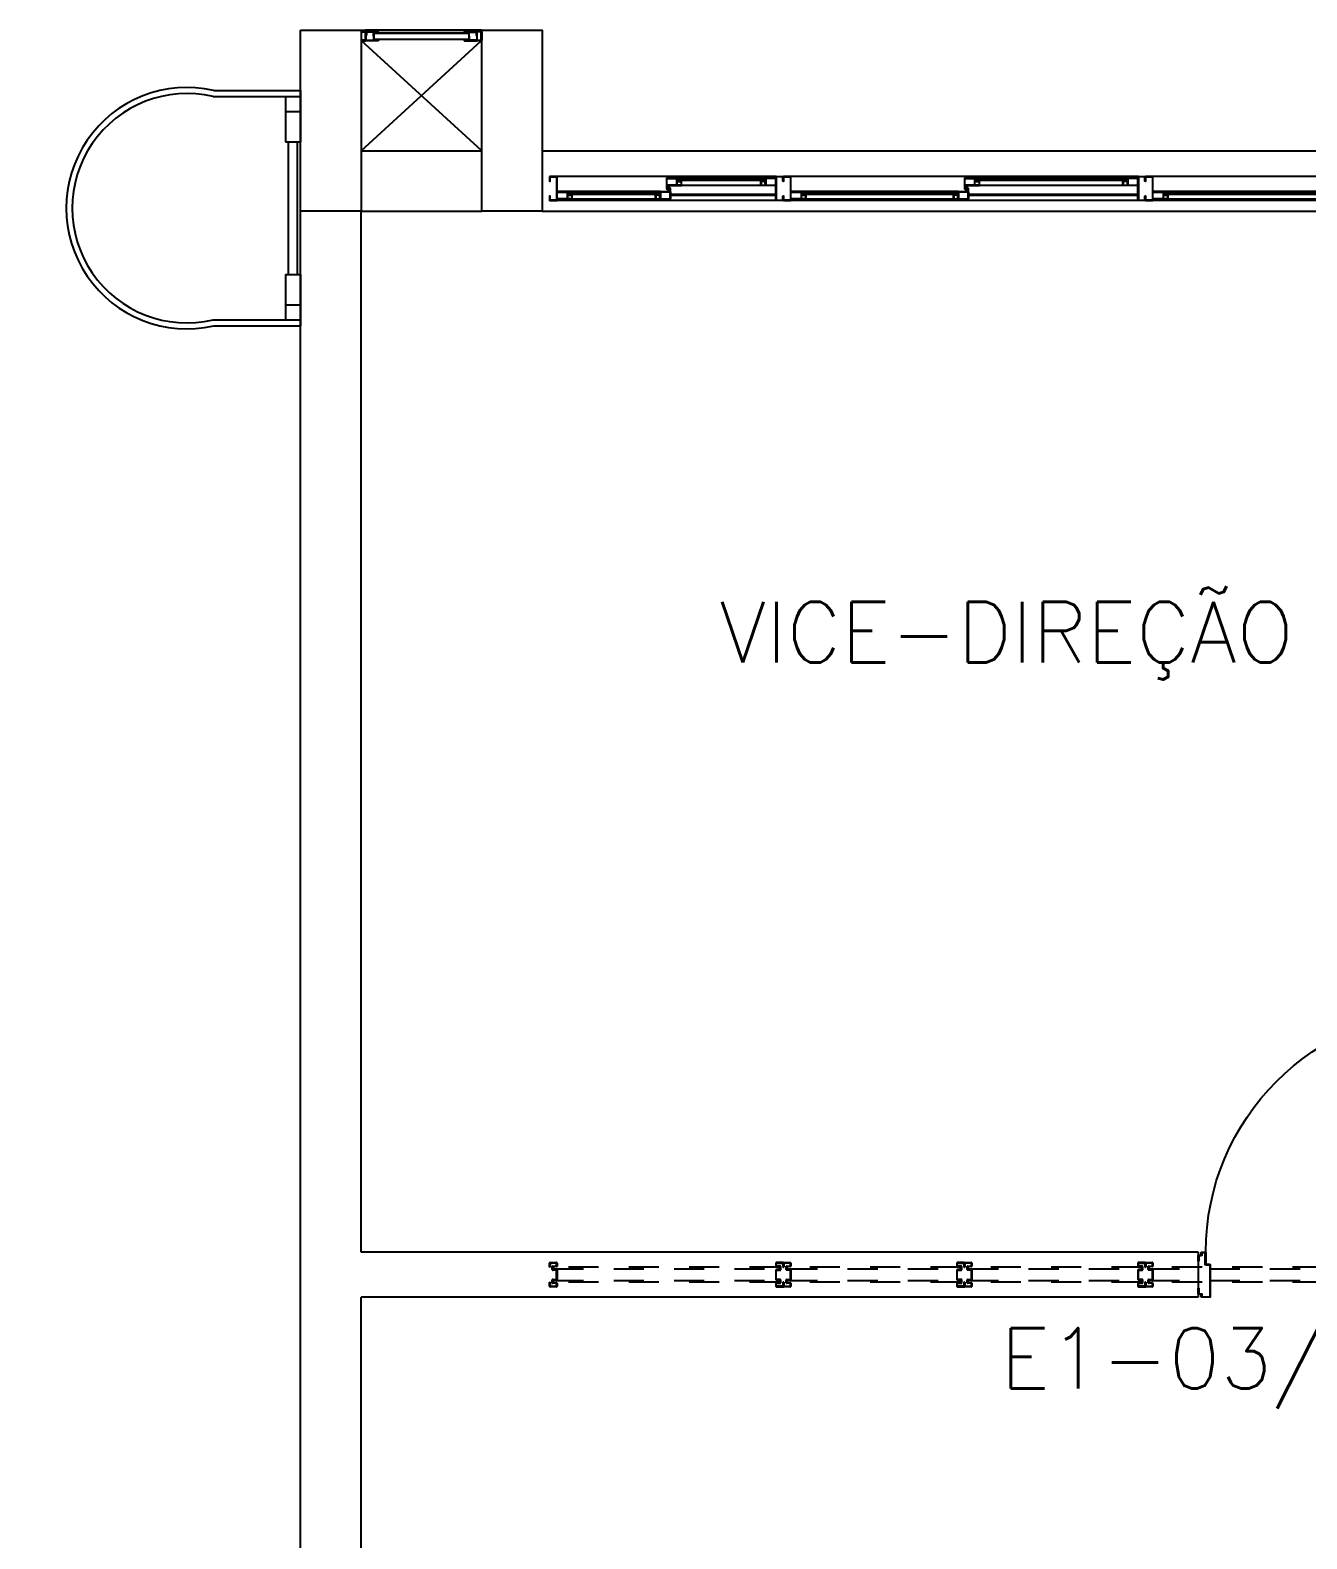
# Model space of a CAD drawing. Header units: millimetres. Extents: x 2801 to 3319, y 1187 to 1422.
# Drawn here: x 3125.05 to 3129.28, y 1278.6 to 1283.6 of the extents above; entities that cross this region are included whole.
import ezdxf

# ---------------------------------------------------------------- set-up
doc = ezdxf.new("R2010")
doc.units = ezdxf.units.MM
doc.linetypes.add('HIDDEN', pattern=[0.375, 0.25, -0.125])
for name, color, linetype in [('AR-ALV', 2, 'Continuous'), ('AR-ESQ', 1, 'Continuous'), ('AR-ESTC', 3, 'Continuous'), ('AR-PEITORIL', 1, 'Continuous'), ('AR-PORTA', 1, 'Continuous'), ('AR-SHAFT', 1, 'Continuous'), ('AR-TALUDE', 1, 'Continuous'), ('DT-ESQ-BAGUETE-C', 2, 'Continuous'), ('DT-ESQ-BAGUETE-V', 1, 'Continuous'), ('DT-ESQ-CHAPA DOBRADA-V', 1, 'Continuous'), ('DT-ESQ-PERFIL CADEIRA-C', 2, 'Continuous'), ('DT-ESQ-PERFIL CADEIRA-V', 1, 'Continuous'), ('DT-ESQ-PERFIL U SIMPLES-C', 2, 'Continuous'), ('DT-ESQ-PERFIL U-C', 2, 'Continuous'), ('DT-ESQ-PERFIL U-V', 1, 'Continuous'), ('DT-ESQ-PROJ', 1, 'HIDDEN'), ('DT-ESQ-VENEZIANA-C', 2, 'Continuous'), ('DT-ESQ-VENEZIANA-V', 2, 'Continuous'), ('DT-ESQ-VIDRO-C', 2, 'Continuous'), ('ENDEREÇO', 2, 'Continuous'), ('EQUIPAMENTO', 2, 'Continuous'), ('maçaneta', 1, 'Continuous'), ('mov', 1, 'Continuous'), ('PM-PERFIL U-C', 2, 'Continuous'), ('pm1', 2, 'Continuous'), ('TEXTO', 2, 'Continuous')]:
    doc.layers.add(name, color=color, linetype=linetype)
doc.styles.add('UNB-100', font='simplex.shx', dxfattribs={"height": 0.2})
doc.styles.add('UNB1-100', font='simplex.shx', dxfattribs={"height": 0.2})

# ---------------------------------------------------------------- blocks, each defined once
blk = doc.blocks.new('EF65-P')
at = {"layer": 'DT-ESQ-BAGUETE-C', "ltscale": 0.1}
for points in [[(3.1015, -0.055), (3.115, -0.055), (3.115, -0.0535), (3.102, -0.0535, -0.414214), (3.1015, -0.053), (3.1015, -0.042, -0.414214), (3.102, -0.0415), (3.115, -0.0415), (3.115, -0.04), (3.1015, -0.04, 0.414214), (3.1, -0.0415), (3.1, -0.0535, 0.414214)], [(3.81, -0.055), (3.7965, -0.055), (3.7965, -0.0535), (3.8095, -0.0535, 0.414214), (3.81, -0.053), (3.81, -0.042, 0.414214), (3.8095, -0.0415), (3.7965, -0.0415), (3.7965, -0.04), (3.81, -0.04, -0.414214), (3.8115, -0.0415), (3.8115, -0.0535, -0.414214)], [(4.3015, -0.055), (4.315, -0.055), (4.315, -0.0535), (4.302, -0.0535, -0.414214), (4.3015, -0.053), (4.3015, -0.042, -0.414214), (4.302, -0.0415), (4.315, -0.0415), (4.315, -0.04), (4.3015, -0.04, 0.414214), (4.3, -0.0415), (4.3, -0.0535, 0.414214)], [(4.7975, -0.055), (4.784, -0.055), (4.784, -0.0535), (4.797, -0.0535, 0.414214), (4.7975, -0.053), (4.7975, -0.042, 0.414214), (4.797, -0.0415), (4.784, -0.0415), (4.784, -0.04), (4.7975, -0.04, -0.414214), (4.799, -0.0415), (4.799, -0.0535, -0.414214)], [(5.0765, -0.055), (5.09, -0.055), (5.09, -0.0535), (5.077, -0.0535, -0.414214), (5.0765, -0.053), (5.0765, -0.042, -0.414214), (5.077, -0.0415), (5.09, -0.0415), (5.09, -0.04), (5.0765, -0.04, 0.414214), (5.075, -0.0415), (5.075, -0.0535, 0.414214)], [(3.2485, -0.1), (3.235, -0.1), (3.235, -0.0985), (3.248, -0.0985, 0.414214), (3.2485, -0.098), (3.2485, -0.087, 0.414214), (3.248, -0.0865), (3.235, -0.0865), (3.235, -0.085), (3.2485, -0.085, -0.414214), (3.25, -0.0865), (3.25, -0.0985, -0.414214)], [(3.7265, -0.1), (3.74, -0.1), (3.74, -0.0985), (3.727, -0.0985, -0.414214), (3.7265, -0.098), (3.7265, -0.087, -0.414214), (3.727, -0.0865), (3.74, -0.0865), (3.74, -0.085), (3.7265, -0.085, 0.414214), (3.725, -0.0865), (3.725, -0.0985, 0.414214)], [(4.4485, -0.1), (4.435, -0.1), (4.435, -0.0985), (4.448, -0.0985, 0.414214), (4.4485, -0.098), (4.4485, -0.087, 0.414214), (4.448, -0.0865), (4.435, -0.0865), (4.435, -0.085), (4.4485, -0.085, -0.414214), (4.45, -0.0865), (4.45, -0.0985, -0.414214)], [(4.714, -0.1), (4.7275, -0.1), (4.7275, -0.0985), (4.7145, -0.0985, -0.414214), (4.714, -0.098), (4.714, -0.087, -0.414214), (4.7145, -0.0865), (4.7275, -0.0865), (4.7275, -0.085), (4.714, -0.085, 0.414214), (4.7125, -0.0865), (4.7125, -0.0985, 0.414214)]]:
    blk.add_lwpolyline(points, format="xyb", close=True, dxfattribs=at)
at = {"layer": 'DT-ESQ-BAGUETE-V', "ltscale": 0.1}
for p, q in [((2.61, -0.04), (3.1015, -0.04)), ((3.81, -0.04), (4.3015, -0.04)), ((4.7975, -0.04), (5.0765, -0.04)), ((3.2485, -0.085), (3.7265, -0.085)), ((4.4485, -0.085), (4.714, -0.085))]:
    blk.add_line(p, q, dxfattribs=at)
at = {"layer": 'DT-ESQ-CHAPA DOBRADA-V', "ltscale": 0.1}
for p, q in [((3.2, -0.052), (3.7615, -0.052)), ((3.2, -0.055), (3.7615, -0.055)), ((4.4, -0.052), (4.749, -0.052)), ((4.4, -0.055), (4.749, -0.055))]:
    blk.add_line(p, q, dxfattribs=at)
at = {"layer": 'DT-ESQ-PERFIL CADEIRA-C', "ltscale": 0.1}
for p, q in [((3.15, -0.0635), (3.1015, -0.0635)), ((3.7635, -0.0635), (3.81, -0.0635)), ((4.35, -0.0635), (4.3015, -0.0635)), ((4.751, -0.0635), (4.7975, -0.0635)), ((5.125, -0.0635), (5.0765, -0.0635)), ((3.2, -0.1085), (3.2485, -0.1085)), ((3.773, -0.1085), (3.7265, -0.1085)), ((4.4, -0.1085), (4.4485, -0.1085)), ((4.7605, -0.1085), (4.714, -0.1085))]:
    blk.add_line(p, q, dxfattribs=at)
for points in [[(3.1015, -0.065), (3.15, -0.065), (3.15, -0.0635), (3.115, -0.0635, 0.198912), (3.1161, -0.0631, 0.198913), (3.1165, -0.062), (3.1165, -0.042, -0.414214), (3.117, -0.0415), (3.15, -0.0415), (3.15, -0.04), (3.1165, -0.04, 0.414214), (3.115, -0.0415), (3.115, -0.0535), (3.115, -0.055), (3.115, -0.062), (3.1015, -0.062, 1)], [(3.81, -0.062, -1), (3.81, -0.065), (3.7635, -0.065, -0.414214), (3.7615, -0.063), (3.7615, -0.042, -0.414214), (3.7635, -0.04), (3.795, -0.04, -0.414214), (3.7965, -0.0415), (3.7965, -0.062)], [(3.7965, -0.0635, -0.198913), (3.7954, -0.0631, -0.198913), (3.795, -0.062), (3.795, -0.042, 0.414214), (3.7945, -0.0415), (3.7635, -0.0415, 0.414214), (3.763, -0.042), (3.763, -0.063, 0.414214), (3.7635, -0.0635)], [(4.3015, -0.065), (4.35, -0.065), (4.35, -0.0635), (4.315, -0.0635, 0.198912), (4.3161, -0.0631, 0.198913), (4.3165, -0.062), (4.3165, -0.042, -0.414214), (4.317, -0.0415), (4.35, -0.0415), (4.35, -0.04), (4.3165, -0.04, 0.414214), (4.315, -0.0415), (4.315, -0.0535), (4.315, -0.055), (4.315, -0.062), (4.3015, -0.062, 1)], [(4.7975, -0.062, -1), (4.7975, -0.065), (4.751, -0.065, -0.414214), (4.749, -0.063), (4.749, -0.042, -0.414214), (4.751, -0.04), (4.7825, -0.04, -0.414214), (4.784, -0.0415), (4.784, -0.062)], [(4.784, -0.0635, -0.198913), (4.7829, -0.0631, -0.198913), (4.7825, -0.062), (4.7825, -0.042, 0.414214), (4.782, -0.0415), (4.751, -0.0415, 0.414214), (4.7505, -0.042), (4.7505, -0.063, 0.414214), (4.751, -0.0635)], [(5.0765, -0.065), (5.125, -0.065), (5.125, -0.0635), (5.09, -0.0635, 0.198912), (5.0911, -0.0631, 0.198913), (5.0915, -0.062), (5.0915, -0.042, -0.414214), (5.092, -0.0415), (5.125, -0.0415), (5.125, -0.04), (5.0915, -0.04, 0.414214), (5.09, -0.0415), (5.09, -0.0535), (5.09, -0.055), (5.09, -0.062), (5.0765, -0.062, 1)], [(3.2485, -0.11), (3.2, -0.11), (3.2, -0.1085), (3.235, -0.1085, -0.198912), (3.2339, -0.1081, -0.198913), (3.2335, -0.107), (3.2335, -0.087, 0.414214), (3.233, -0.0865), (3.2, -0.0865), (3.2, -0.085), (3.2335, -0.085, -0.414214), (3.235, -0.0865), (3.235, -0.0985), (3.235, -0.1), (3.235, -0.107), (3.2485, -0.107, -1)], [(3.7265, -0.107, 1), (3.7265, -0.11), (3.773, -0.11, 0.414214), (3.775, -0.108), (3.775, -0.087, 0.414214), (3.773, -0.085), (3.7415, -0.085, 0.414214), (3.74, -0.0865), (3.74, -0.107)], [(3.74, -0.1085, 0.198913), (3.7411, -0.1081, 0.198913), (3.7415, -0.107), (3.7415, -0.087, -0.414214), (3.742, -0.0865), (3.773, -0.0865, -0.414214), (3.7735, -0.087), (3.7735, -0.108, -0.414214), (3.773, -0.1085)], [(4.4485, -0.11), (4.4, -0.11), (4.4, -0.1085), (4.435, -0.1085, -0.198912), (4.4339, -0.1081, -0.198913), (4.4335, -0.107), (4.4335, -0.087, 0.414214), (4.433, -0.0865), (4.4, -0.0865), (4.4, -0.085), (4.4335, -0.085, -0.414214), (4.435, -0.0865), (4.435, -0.0985), (4.435, -0.1), (4.435, -0.107), (4.4485, -0.107, -1)], [(4.714, -0.107, 1), (4.714, -0.11), (4.7605, -0.11, 0.414214), (4.7625, -0.108), (4.7625, -0.087, 0.414214), (4.7605, -0.085), (4.729, -0.085, 0.414214), (4.7275, -0.0865), (4.7275, -0.107)], [(4.7275, -0.1085, 0.198913), (4.7286, -0.1081, 0.198913), (4.729, -0.107), (4.729, -0.087, -0.414214), (4.7295, -0.0865), (4.7605, -0.0865, -0.414214), (4.761, -0.087), (4.761, -0.108, -0.414214), (4.7605, -0.1085)]]:
    blk.add_lwpolyline(points, format="xyb", close=True, dxfattribs=at)
at = {"layer": 'DT-ESQ-PERFIL CADEIRA-V', "ltscale": 0.1}
for p, q in [((2.595, -0.065), (3.1015, -0.065)), ((3.795, -0.065), (4.3015, -0.065)), ((4.7825, -0.065), (5.0765, -0.065)), ((3.2485, -0.11), (3.7265, -0.11)), ((4.4485, -0.11), (4.714, -0.11))]:
    blk.add_line(p, q, dxfattribs=at)
at = {"layer": 'DT-ESQ-PERFIL U SIMPLES-C', "ltscale": 0.1}
for points in [[(3.7635, -0.077), (3.7715, -0.077), (3.7715, -0.0755), (3.7635, -0.0755, -0.414214), (3.763, -0.075), (3.763, -0.067, -0.414214), (3.7635, -0.0665), (3.7715, -0.0665), (3.7715, -0.065), (3.7635, -0.065, 0.414214), (3.7615, -0.067), (3.7615, -0.075, 0.414214)], [(3.773, -0.073), (3.765, -0.073), (3.765, -0.0745), (3.773, -0.0745, -0.414214), (3.7735, -0.075), (3.7735, -0.083, -0.414214), (3.773, -0.0835), (3.765, -0.0835), (3.765, -0.085), (3.773, -0.085, 0.414214), (3.775, -0.083), (3.775, -0.075, 0.414214)], [(4.751, -0.077), (4.759, -0.077), (4.759, -0.0755), (4.751, -0.0755, -0.414214), (4.7505, -0.075), (4.7505, -0.067, -0.414214), (4.751, -0.0665), (4.759, -0.0665), (4.759, -0.065), (4.751, -0.065, 0.414214), (4.749, -0.067), (4.749, -0.075, 0.414214)], [(4.7605, -0.073), (4.7525, -0.073), (4.7525, -0.0745), (4.7605, -0.0745, -0.414214), (4.761, -0.075), (4.761, -0.083, -0.414214), (4.7605, -0.0835), (4.7525, -0.0835), (4.7525, -0.085), (4.7605, -0.085, 0.414214), (4.7625, -0.083), (4.7625, -0.075, 0.414214)]]:
    blk.add_lwpolyline(points, format="xyb", close=True, dxfattribs=at)
at = {"layer": 'DT-ESQ-PERFIL U-C', "ltscale": 0.1}
for points in [[(3.175, -0.0365, 0.414214), (3.1735, -0.035), (3.1515, -0.035, 0.414214), (3.15, -0.0365), (3.15, -0.1135, 0.414214), (3.1515, -0.115), (3.1735, -0.115, 0.414214), (3.175, -0.1135), (3.175, -0.1), (3.1735, -0.1), (3.1735, -0.113, -0.414214), (3.173, -0.1135), (3.152, -0.1135, -0.414214), (3.1515, -0.113), (3.1515, -0.037, -0.414214), (3.152, -0.0365), (3.173, -0.0365, -0.414214), (3.1735, -0.037), (3.1735, -0.05), (3.175, -0.05)], [(3.175, -0.0365, -0.414214), (3.1765, -0.035), (3.1985, -0.035, -0.414214), (3.2, -0.0365), (3.2, -0.1135, -0.414214), (3.1985, -0.115), (3.1765, -0.115, -0.414214), (3.175, -0.1135), (3.175, -0.1), (3.1765, -0.1), (3.1765, -0.113, 0.414214), (3.177, -0.1135), (3.198, -0.1135, 0.414214), (3.1985, -0.113), (3.1985, -0.037, 0.414214), (3.198, -0.0365), (3.177, -0.0365, 0.414214), (3.1765, -0.037), (3.1765, -0.05), (3.175, -0.05)], [(4.375, -0.0365, 0.414214), (4.3735, -0.035), (4.3515, -0.035, 0.414214), (4.35, -0.0365), (4.35, -0.1135, 0.414214), (4.3515, -0.115), (4.3735, -0.115, 0.414214), (4.375, -0.1135), (4.375, -0.1), (4.3735, -0.1), (4.3735, -0.113, -0.414214), (4.373, -0.1135), (4.352, -0.1135, -0.414214), (4.3515, -0.113), (4.3515, -0.037, -0.414214), (4.352, -0.0365), (4.373, -0.0365, -0.414214), (4.3735, -0.037), (4.3735, -0.05), (4.375, -0.05)], [(4.375, -0.0365, -0.414214), (4.3765, -0.035), (4.3985, -0.035, -0.414214), (4.4, -0.0365), (4.4, -0.1135, -0.414214), (4.3985, -0.115), (4.3765, -0.115, -0.414214), (4.375, -0.1135), (4.375, -0.1), (4.3765, -0.1), (4.3765, -0.113, 0.414214), (4.377, -0.1135), (4.398, -0.1135, 0.414214), (4.3985, -0.113), (4.3985, -0.037, 0.414214), (4.398, -0.0365), (4.377, -0.0365, 0.414214), (4.3765, -0.037), (4.3765, -0.05), (4.375, -0.05)], [(5.15, -0.0365, 0.414214), (5.1485, -0.035), (5.1265, -0.035, 0.414214), (5.125, -0.0365), (5.125, -0.1135, 0.414214), (5.1265, -0.115), (5.1485, -0.115, 0.414214), (5.15, -0.1135), (5.15, -0.1), (5.1485, -0.1), (5.1485, -0.113, -0.414214), (5.148, -0.1135), (5.127, -0.1135, -0.414214), (5.1265, -0.113), (5.1265, -0.037, -0.414214), (5.127, -0.0365), (5.148, -0.0365, -0.414214), (5.1485, -0.037), (5.1485, -0.05), (5.15, -0.05)]]:
    blk.add_lwpolyline(points, format="xyb", close=True, dxfattribs=at)
at = {"layer": 'DT-ESQ-PERFIL U-V', "ltscale": 0.1}
for p, q in [((1.9985, -0.035), (3.1515, -0.035)), ((3.1985, -0.035), (4.3515, -0.035)), ((4.3985, -0.035), (5.1265, -0.035)), ((1.9985, -0.115), (3.1515, -0.115)), ((3.1985, -0.115), (4.3515, -0.115)), ((4.3985, -0.115), (5.1265, -0.115))]:
    blk.add_line(p, q, dxfattribs=at)
at = {"layer": 'DT-ESQ-VIDRO-C', "ltscale": 0.1}
for points in [[(3.1125, -0.06), (3.1125, -0.057), (2.599, -0.057), (2.599, -0.06)], [(4.3125, -0.06), (4.3125, -0.057), (3.799, -0.057), (3.799, -0.06)], [(5.0875, -0.06), (5.0875, -0.057), (4.7865, -0.057), (4.7865, -0.06)], [(3.238, -0.105), (3.238, -0.102), (3.737, -0.102), (3.737, -0.105)], [(4.438, -0.105), (4.438, -0.102), (4.7245, -0.102), (4.7245, -0.105)]]:
    blk.add_lwpolyline(points, close=True, dxfattribs=at)
blk = doc.blocks.new('EF142-P')
at = {"layer": 'DT-ESQ-PROJ', "color": 1, "ltscale": 0.1}
for points in [[(0.025, -0.1035), (0.025, -0.1135, -0.414214), (0.0235, -0.115), (0.0015, -0.115, -0.414214), (0, -0.1135), (0, -0.1), (0.0015, -0.1), (0.0015, -0.113, 0.414214), (0.002, -0.1135), (0.023, -0.1135, 0.414214), (0.0235, -0.113), (0.0235, -0.1035), (0.0105, -0.1035, -0.414214), (0.009, -0.102), (0.009, -0.092, -0.414214), (0.0105, -0.0905), (0.0235, -0.0905), (0.0235, -0.0595), (0.0105, -0.0595, -0.414214), (0.009, -0.058), (0.009, -0.048, -0.414214), (0.0105, -0.0465), (0.0235, -0.0465), (0.0235, -0.037, 0.414214), (0.023, -0.0365), (0.002, -0.0365, 0.414214), (0.0015, -0.037), (0.0015, -0.05), (0, -0.05), (0, -0.0365, -0.414214), (0.0015, -0.035), (0.0235, -0.035, -0.414214), (0.025, -0.0365), (0.025, -0.0465, -0.414214), (0.0235, -0.048), (0.0105, -0.048), (0.0105, -0.058), (0.0235, -0.058), (0.0235, -0.058, -0.414214), (0.025, -0.0595), (0.025, -0.0905, -0.414214), (0.0235, -0.092), (0.0235, -0.092), (0.0105, -0.092), (0.0105, -0.102), (0.0235, -0.102, -0.414214)], [(0.75, -0.1035), (0.75, -0.1135, 0.414214), (0.7515, -0.115), (0.7735, -0.115, 0.414214), (0.775, -0.1135), (0.775, -0.1), (0.7735, -0.1), (0.7735, -0.113, -0.414214), (0.773, -0.1135), (0.752, -0.1135, -0.414214), (0.7515, -0.113), (0.7515, -0.1035), (0.7645, -0.1035, 0.414214), (0.766, -0.102), (0.766, -0.092, 0.414214), (0.7645, -0.0905), (0.7515, -0.0905), (0.7515, -0.0595), (0.7645, -0.0595, 0.414214), (0.766, -0.058), (0.766, -0.048, 0.414214), (0.7645, -0.0465), (0.7515, -0.0465), (0.7515, -0.037, -0.414214), (0.752, -0.0365), (0.773, -0.0365, -0.414214), (0.7735, -0.037), (0.7735, -0.05), (0.775, -0.05), (0.775, -0.0365, 0.414214), (0.7735, -0.035), (0.7515, -0.035, 0.414214), (0.75, -0.0365), (0.75, -0.0465, 0.414214), (0.7515, -0.048), (0.7645, -0.048), (0.7645, -0.058), (0.7515, -0.058), (0.7515, -0.058, 0.414214), (0.75, -0.0595), (0.75, -0.0905, 0.414214), (0.7515, -0.092), (0.7515, -0.092), (0.7645, -0.092), (0.7645, -0.102), (0.7515, -0.102, 0.414214)], [(0.8, -0.1035), (0.8, -0.1135, -0.414214), (0.7985, -0.115), (0.7765, -0.115, -0.414214), (0.775, -0.1135), (0.775, -0.1), (0.7765, -0.1), (0.7765, -0.113, 0.414214), (0.777, -0.1135), (0.798, -0.1135, 0.414214), (0.7985, -0.113), (0.7985, -0.1035), (0.7855, -0.1035, -0.414214), (0.784, -0.102), (0.784, -0.092, -0.414214), (0.7855, -0.0905), (0.7985, -0.0905), (0.7985, -0.0595), (0.7855, -0.0595, -0.414214), (0.784, -0.058), (0.784, -0.048, -0.414214), (0.7855, -0.0465), (0.7985, -0.0465), (0.7985, -0.037, 0.414214), (0.798, -0.0365), (0.777, -0.0365, 0.414214), (0.7765, -0.037), (0.7765, -0.05), (0.775, -0.05), (0.775, -0.0365, -0.414214), (0.7765, -0.035), (0.7985, -0.035, -0.414214), (0.8, -0.0365), (0.8, -0.0465, -0.414214), (0.7985, -0.048), (0.7855, -0.048), (0.7855, -0.058), (0.7985, -0.058), (0.7985, -0.058, -0.414214), (0.8, -0.0595), (0.8, -0.0905, -0.414214), (0.7985, -0.092), (0.7985, -0.092), (0.7855, -0.092), (0.7855, -0.102), (0.7985, -0.102, -0.414214)], [(1.35, -0.1035), (1.35, -0.1135, 0.414214), (1.3515, -0.115), (1.3735, -0.115, 0.414214), (1.375, -0.1135), (1.375, -0.1), (1.3735, -0.1), (1.3735, -0.113, -0.414214), (1.373, -0.1135), (1.352, -0.1135, -0.414214), (1.3515, -0.113), (1.3515, -0.1035), (1.3645, -0.1035, 0.414214), (1.366, -0.102), (1.366, -0.092, 0.414214), (1.3645, -0.0905), (1.3515, -0.0905), (1.3515, -0.0595), (1.3645, -0.0595, 0.414214), (1.366, -0.058), (1.366, -0.048, 0.414214), (1.3645, -0.0465), (1.3515, -0.0465), (1.3515, -0.037, -0.414214), (1.352, -0.0365), (1.373, -0.0365, -0.414214), (1.3735, -0.037), (1.3735, -0.05), (1.375, -0.05), (1.375, -0.0365, 0.414214), (1.3735, -0.035), (1.3515, -0.035, 0.414214), (1.35, -0.0365), (1.35, -0.0465, 0.414214), (1.3515, -0.048), (1.3645, -0.048), (1.3645, -0.058), (1.3515, -0.058), (1.3515, -0.058, 0.414214), (1.35, -0.0595), (1.35, -0.0905, 0.414214), (1.3515, -0.092), (1.3515, -0.092), (1.3645, -0.092), (1.3645, -0.102), (1.3515, -0.102, 0.414214)], [(1.4, -0.1035), (1.4, -0.1135, -0.414214), (1.3985, -0.115), (1.3765, -0.115, -0.414214), (1.375, -0.1135), (1.375, -0.1), (1.3765, -0.1), (1.3765, -0.113, 0.414214), (1.377, -0.1135), (1.398, -0.1135, 0.414214), (1.3985, -0.113), (1.3985, -0.1035), (1.3855, -0.1035, -0.414214), (1.384, -0.102), (1.384, -0.092, -0.414214), (1.3855, -0.0905), (1.3985, -0.0905), (1.3985, -0.0595), (1.3855, -0.0595, -0.414214), (1.384, -0.058), (1.384, -0.048, -0.414214), (1.3855, -0.0465), (1.3985, -0.0465), (1.3985, -0.037, 0.414214), (1.398, -0.0365), (1.377, -0.0365, 0.414214), (1.3765, -0.037), (1.3765, -0.05), (1.375, -0.05), (1.375, -0.0365, -0.414214), (1.3765, -0.035), (1.3985, -0.035, -0.414214), (1.4, -0.0365), (1.4, -0.0465, -0.414214), (1.3985, -0.048), (1.3855, -0.048), (1.3855, -0.058), (1.3985, -0.058), (1.3985, -0.058, -0.414214), (1.4, -0.0595), (1.4, -0.0905, -0.414214), (1.3985, -0.092), (1.3985, -0.092), (1.3855, -0.092), (1.3855, -0.102), (1.3985, -0.102, -0.414214)], [(1.95, -0.1035), (1.95, -0.1135, 0.414214), (1.9515, -0.115), (1.9735, -0.115, 0.414214), (1.975, -0.1135), (1.975, -0.1), (1.9735, -0.1), (1.9735, -0.113, -0.414214), (1.973, -0.1135), (1.952, -0.1135, -0.414214), (1.9515, -0.113), (1.9515, -0.1035), (1.9645, -0.1035, 0.414214), (1.966, -0.102), (1.966, -0.092, 0.414214), (1.9645, -0.0905), (1.9515, -0.0905), (1.9515, -0.0595), (1.9645, -0.0595, 0.414214), (1.966, -0.058), (1.966, -0.048, 0.414214), (1.9645, -0.0465), (1.9515, -0.0465), (1.9515, -0.037, -0.414214), (1.952, -0.0365), (1.973, -0.0365, -0.414214), (1.9735, -0.037), (1.9735, -0.05), (1.975, -0.05), (1.975, -0.0365, 0.414214), (1.9735, -0.035), (1.9515, -0.035, 0.414214), (1.95, -0.0365), (1.95, -0.0465, 0.414214), (1.9515, -0.048), (1.9645, -0.048), (1.9645, -0.058), (1.9515, -0.058), (1.9515, -0.058, 0.414214), (1.95, -0.0595), (1.95, -0.0905, 0.414214), (1.9515, -0.092), (1.9515, -0.092), (1.9645, -0.092), (1.9645, -0.102), (1.9515, -0.102, 0.414214)], [(2, -0.1035), (2, -0.1135, -0.414214), (1.9985, -0.115), (1.9765, -0.115, -0.414214), (1.975, -0.1135), (1.975, -0.1), (1.9765, -0.1), (1.9765, -0.113, 0.414214), (1.977, -0.1135), (1.998, -0.1135, 0.414214), (1.9985, -0.113), (1.9985, -0.1035), (1.9855, -0.1035, -0.414214), (1.984, -0.102), (1.984, -0.092, -0.414214), (1.9855, -0.0905), (1.9985, -0.0905), (1.9985, -0.0595), (1.9855, -0.0595, -0.414214), (1.984, -0.058), (1.984, -0.048, -0.414214), (1.9855, -0.0465), (1.9985, -0.0465), (1.9985, -0.037, 0.414214), (1.998, -0.0365), (1.977, -0.0365, 0.414214), (1.9765, -0.037), (1.9765, -0.05), (1.975, -0.05), (1.975, -0.0365, -0.414214), (1.9765, -0.035), (1.9985, -0.035, -0.414214), (2, -0.0365), (2, -0.0465, -0.414214), (1.9985, -0.048), (1.9855, -0.048), (1.9855, -0.058), (1.9985, -0.058), (1.9985, -0.058, -0.414214), (2, -0.0595), (2, -0.0905, -0.414214), (1.9985, -0.092), (1.9985, -0.092), (1.9855, -0.092), (1.9855, -0.102), (1.9985, -0.102, -0.414214)]]:
    blk.add_lwpolyline(points, format="xyb", close=True, dxfattribs=at)
for points in [[(0.7625, -0.056), (0.7625, -0.05), (0.0125, -0.05), (0.0125, -0.056)], [(1.3625, -0.056), (1.3625, -0.05), (0.7875, -0.05), (0.7875, -0.056)], [(1.9625, -0.056), (1.9625, -0.05), (1.3875, -0.05), (1.3875, -0.056)], [(2.5625, -0.056), (2.5625, -0.05), (1.9875, -0.05), (1.9875, -0.056)], [(0.7625, -0.094), (0.7625, -0.1), (0.0125, -0.1), (0.0125, -0.094)], [(1.3625, -0.094), (1.3625, -0.1), (0.7875, -0.1), (0.7875, -0.094)], [(1.9625, -0.094), (1.9625, -0.1), (1.3875, -0.1), (1.3875, -0.094)], [(2.5625, -0.094), (2.5625, -0.1), (1.9875, -0.1), (1.9875, -0.094)]]:
    blk.add_lwpolyline(points, close=True, dxfattribs=at)
blk = doc.blocks.new('EF01A-P')
at = {"layer": 'DT-ESQ-BAGUETE-C', "ltscale": 0.1}
for points in [[(0.0015, 0.035), (0.015, 0.035), (0.015, 0.0335), (0.0015, 0.0335), (0.0015, 0.005), (0.015, 0.005), (0.015, 0.0035), (0.0015, 0.0035, -0.414214), (0, 0.005), (0, 0.0335, -0.414214)], [(0.3985, 0.035), (0.385, 0.035), (0.385, 0.0335), (0.3985, 0.0335), (0.3985, 0.005), (0.385, 0.005), (0.385, 0.0035), (0.3985, 0.0035, 0.414214), (0.4, 0.005), (0.4, 0.0335, 0.414214)]]:
    blk.add_lwpolyline(points, format="xyb", close=True, dxfattribs=at)
at = {"layer": 'DT-ESQ-PERFIL CADEIRA-C', "ltscale": 0.1}
for points in [[(0.01, 0.0015), (0.01, 0.003), (0.0015, 0.003, 1), (0.0015, 0), (0.015, 0, 0.414214), (0.0165, 0.0015), (0.0165, 0.0335), (0.043, 0.0335)], [(0.043, 0.0065), (0.018, 0.0065), (0.018, 0.0165), (0.0165, 0.0165), (0.0165, 0.0065, 0.414214), (0.018, 0.005), (0.043, 0.005), (0.0565, 0.005, 1), (0.0565, 0.008), (0.043, 0.008), (0.043, 0.02), (0.043, 0.032), (0.0565, 0.032, 1), (0.0565, 0.035), (0.043, 0.035), (0.0165, 0.035, 0.414214), (0.015, 0.0335), (0.015, 0.0015), (0.0015, 0.0015)], [(0.0415, 0.02), (0.0415, 0.032, -0.414214), (0.043, 0.0335), (0.0565, 0.0335)], [(0.0415, 0.02), (0.0415, 0.008, 0.414214), (0.043, 0.0065), (0.0565, 0.0065)], [(0.357, 0.0065), (0.382, 0.0065), (0.382, 0.0165), (0.3835, 0.0165), (0.3835, 0.0065, -0.414214), (0.382, 0.005), (0.357, 0.005), (0.3435, 0.005, -1), (0.3435, 0.008), (0.357, 0.008), (0.357, 0.02), (0.357, 0.032), (0.3435, 0.032, -1), (0.3435, 0.035), (0.357, 0.035), (0.3835, 0.035, -0.414214), (0.385, 0.0335), (0.385, 0.0015), (0.3985, 0.0015)], [(0.3585, 0.02), (0.3585, 0.032, 0.414214), (0.357, 0.0335), (0.3435, 0.0335)], [(0.3585, 0.02), (0.3585, 0.008, -0.414214), (0.357, 0.0065), (0.3435, 0.0065)], [(0.39, 0.0015), (0.39, 0.003), (0.3985, 0.003, -1), (0.3985, 0), (0.385, 0, -0.414214), (0.3835, 0.0015), (0.3835, 0.0335), (0.357, 0.0335)]]:
    blk.add_lwpolyline(points, format="xyb", dxfattribs=at)
at = {"layer": 'DT-ESQ-PERFIL CADEIRA-V', "ltscale": 0.1}
blk.add_line((0.015, 0), (0.385, 0), dxfattribs=at)
at = {"layer": 'DT-ESQ-VENEZIANA-C', "ltscale": 0.1}
for p, q in [((0.043, 0.0105), (0.357, 0.0105)), ((0.043, 0.009), (0.357, 0.009))]:
    blk.add_line(p, q, dxfattribs=at)
at = {"layer": 'DT-ESQ-VENEZIANA-V', "ltscale": 0.1}
blk.add_line((0.043, 0.031), (0.357, 0.031), dxfattribs=at)
blk = doc.blocks.new('PM3C')
at = {"layer": 'maçaneta'}
for points in [[(0.02, 0.9), (-0.035, 0.9), (-0.035, 0.79), (0, 0.79), (0, 0.8), (-0.02, 0.8), (-0.02, 0.8785, -0.414214), (-0.0185, 0.88), (0.02, 0.88)], [(0.125, 0.9), (0.07, 0.9), (0.07, 0.88), (0.1085, 0.88, -0.414214), (0.11, 0.8785), (0.11, 0.8), (0.09, 0.8), (0.09, 0.79), (0.125, 0.79)]]:
    blk.add_lwpolyline(points, format="xyb", close=True, dxfattribs=at)
for points in [[(0.02, 0.79), (0.02, 0.83), (0.025, 0.83), (0.025, 0.79)], [(0.07, 0.79), (0.07, 0.83), (0.065, 0.83), (0.065, 0.79)]]:
    blk.add_lwpolyline(points, close=True, dxfattribs=at)
at = {"layer": 'mov'}
blk.add_arc((0.025, 0.15), 0.8, 0, 90, dxfattribs=at)
at = {"layer": 'PM-PERFIL U-C'}
for p, q in [((0, 0.12), (0, 0.1385)), ((0.002, 0.12), (0, 0.12)), ((0.0015, 0.14), (0.01, 0.14)), ((0.002, 0.138), (0.002, 0.12)), ((0.0105, 0.138), (0.002, 0.138)), ((0.01, 0.14), (0.01, 0.1485)), ((0.0115, 0.15), (0.0235, 0.15)), ((0.012, 0.148), (0.012, 0.1395)), ((0.023, 0.148), (0.012, 0.148)), ((0.023, 0.1085), (0.023, 0.148)), ((0.038, 0.107), (0.0245, 0.107)), ((0.025, 0.1485), (0.025, 0.109)), ((0.0385, 0.109), (0.025, 0.109)), ((0.038, 0.107), (0.038, 0.002)), ((0.04, 0.1075), (0.04, 0.0015)), ((0.81, 0.1075), (0.81, 0.0015)), ((0.8115, 0.109), (0.825, 0.109)), ((0.812, 0.107), (0.8255, 0.107)), ((0.812, 0.107), (0.812, 0.002)), ((0.825, 0.1485), (0.825, 0.109)), ((0.8385, 0.15), (0.8265, 0.15)), ((0.827, 0.148), (0.838, 0.148)), ((0.827, 0.1085), (0.827, 0.148)), ((0.838, 0.148), (0.838, 0.1395)), ((0.8395, 0.138), (0.848, 0.138)), ((0.84, 0.14), (0.84, 0.1485)), ((0.8485, 0.14), (0.84, 0.14)), ((0.848, 0.138), (0.848, 0.12)), ((0.848, 0.12), (0.85, 0.12)), ((0.85, 0.12), (0.85, 0.1385)), ((0, 0.03), (0.002, 0.03)), ((0, 0.0115), (0, 0.03)), ((0.01, 0.01), (0.0015, 0.01)), ((0.002, 0.03), (0.002, 0.012)), ((0.002, 0.012), (0.0105, 0.012)), ((0.01, 0.0015), (0.01, 0.01)), ((0.0385, 0), (0.0115, 0)), ((0.012, 0.0105), (0.012, 0.002)), ((0.012, 0.002), (0.038, 0.002)), ((0.8115, 0), (0.8385, 0)), ((0.838, 0.002), (0.812, 0.002)), ((0.838, 0.0105), (0.838, 0.002)), ((0.848, 0.012), (0.8395, 0.012)), ((0.84, 0.0015), (0.84, 0.01)), ((0.84, 0.01), (0.8485, 0.01)), ((0.85, 0.03), (0.848, 0.03)), ((0.848, 0.03), (0.848, 0.012)), ((0.85, 0.0115), (0.85, 0.03))]:
    blk.add_line(p, q, dxfattribs=at)
for centre, start, end in [((0.0015, 0.1385), 90, 180), ((0.0115, 0.1485), 90, 180), ((0.0105, 0.1395), 270, 0), ((0.0245, 0.1085), 180, 270), ((0.0235, 0.1485), 360, 90), ((0.0385, 0.1075), 0, 90), ((0.8115, 0.1075), 90, 180), ((0.8265, 0.1485), 90, 180), ((0.8255, 0.1085), 270, 0), ((0.8395, 0.1395), 180, 270), ((0.8385, 0.1485), 0, 90), ((0.8485, 0.1385), 0, 90), ((0.0015, 0.0115), 180, 270), ((0.0115, 0.0015), 180, 270), ((0.0105, 0.0105), 0, 90), ((0.0385, 0.0015), 269.9386, 0), ((0.8115, 0.0015), 180, 270.0614), ((0.8395, 0.0105), 90, 180), ((0.8385, 0.0015), 270, 0), ((0.8485, 0.0115), 270, 0)]:
    blk.add_arc(centre, 0.0015, start, end, dxfattribs=at)
at = {"layer": 'pm1'}
blk.add_lwpolyline([(0.065, 0.95), (0.065, 0.15), (0.025, 0.15), (0.025, 0.95)], close=True, dxfattribs=at)
blk = doc.blocks.new('escada tipo marinheiro')
at = {"layer": 'EQUIPAMENTO'}
for p, q in [((-0.3382, 0.0101), (-0.05, 0.0101)), ((-0.05, 0.0101), (-0.05, -0.16)), ((-0.3405, -0.01), (-0.05, -0.01)), ((-0.1, -0.01), (-0.1, -0.16)), ((-0.1, -0.06), (-0.05, -0.06)), ((-0.1, -0.16), (-0.05, -0.16)), ((-0.09, -0.6), (-0.09, -0.16)), ((-0.06, -0.6), (-0.06, -0.16)), ((-0.1, -0.6), (-0.05, -0.6)), ((-0.1, -0.6), (-0.1, -0.75)), ((-0.05, -0.6), (-0.05, -0.77)), ((-0.1, -0.7), (-0.05, -0.7)), ((-0.3405, -0.75), (-0.05, -0.75)), ((-0.3382, -0.77), (-0.05, -0.77))]:
    blk.add_line(p, q, dxfattribs=at)
for radius, start, end in [(0.4, 77.1777, 282.8223), (0.38, 76.8427, 283.1573)]:
    blk.add_arc((-0.427, -0.38), radius, start, end, dxfattribs=at)

msp = doc.modelspace()

# ---------------------------------------------------------------- linework, layer by layer
at = {"layer": 'AR-ALV'}
for p, q in [((3126.1499, 1283.1998), (3126.5499, 1283.1998)), ((3125.9499, 1268.7498), (3125.9499, 1282.9998)), ((3126.1499, 1279.5498), (3126.1499, 1282.9998)), ((3126.1499, 1282.9998), (3126.5499, 1282.9998)), ((3128.9249, 1279.5498), (3126.1499, 1279.5498)), ((3128.9249, 1279.5498), (3128.9249, 1279.3998)), ((3128.9249, 1279.3998), (3126.1499, 1279.3998)), ((3126.1499, 1275.9748), (3126.1499, 1279.3998))]:
    msp.add_line(p, q, dxfattribs=at)
at = {"layer": 'AR-ESTC'}
for points in [[(3125.9499, 1283.5998), (3126.1499, 1283.5998), (3126.1499, 1282.9998), (3125.9499, 1282.9998)], [(3126.5499, 1283.5998), (3126.7499, 1283.5998), (3126.7499, 1282.9998), (3126.5499, 1282.9998)]]:
    msp.add_lwpolyline(points, close=True, dxfattribs=at)
at = {"layer": 'AR-PEITORIL'}
for p, q in [((3126.7499, 1283.1998), (3131.9499, 1283.1998)), ((3126.7499, 1282.9998), (3131.9499, 1282.9998))]:
    msp.add_line(p, q, dxfattribs=at)
at = {"layer": 'AR-SHAFT'}
for p, q in [((3126.1499, 1283.1998), (3126.5484, 1283.5648)), ((3126.5499, 1283.1998), (3126.1504, 1283.5653))]:
    msp.add_line(p, q, dxfattribs=at)
at = {"layer": 'AR-TALUDE'}
msp.add_open_spline([(3124.3675, 1268.2584), (3124.8707, 1261.7606), (3127.5572, 1246.7648), (3144.9417, 1233.6191), (3156.1673, 1236.3321), (3164.4484, 1242.0317), (3171.6254, 1254.5339), (3176.6316, 1265.464), (3181.1956, 1274.1782), (3183.2408, 1280.0816)], degree=3, knots=[0.874603, 0.874603, 0.874603, 0.874603, 13.033613, 24.300817, 33.994288, 45.623477, 57.311406, 66.544355, 85.146679, 85.146679, 85.146679, 85.146679], dxfattribs=at)

# ---------------------------------------------------------------- block references
at = {"layer": 'AR-ESQ', "rotation": 180}
for name, p in [('EF01A-P', (3126.5499, 1283.5998)), ('EF65-P', (3131.9249, 1282.9998))]:
    msp.add_blockref(name, p, dxfattribs=at)
at = {"layer": 'AR-ESQ'}
msp.add_blockref('EF142-P', (3126.7749, 1279.5498), dxfattribs=at)
at = {"layer": 'AR-PORTA', "xscale": -1}
msp.add_blockref('PM3C', (3129.7749, 1279.3998), dxfattribs=at)
at = {"layer": 'EQUIPAMENTO'}
msp.add_blockref('escada tipo marinheiro', (3125.9999, 1283.3898), dxfattribs=at)

# ---------------------------------------------------------------- texts
at = {"layer": 'ENDEREÇO', "style": 'UNB1-100'}
msp.add_text('E1-03/28', height=0.2, dxfattribs=at).set_placement((3128.2696, 1279.0979))
at = {"layer": 'TEXTO', "style": 'UNB-100'}
msp.add_text('VICE-DIREÇÃO', height=0.2, dxfattribs=at).set_placement((3127.3386, 1281.5045))

doc.saveas('drawing.dxf')
